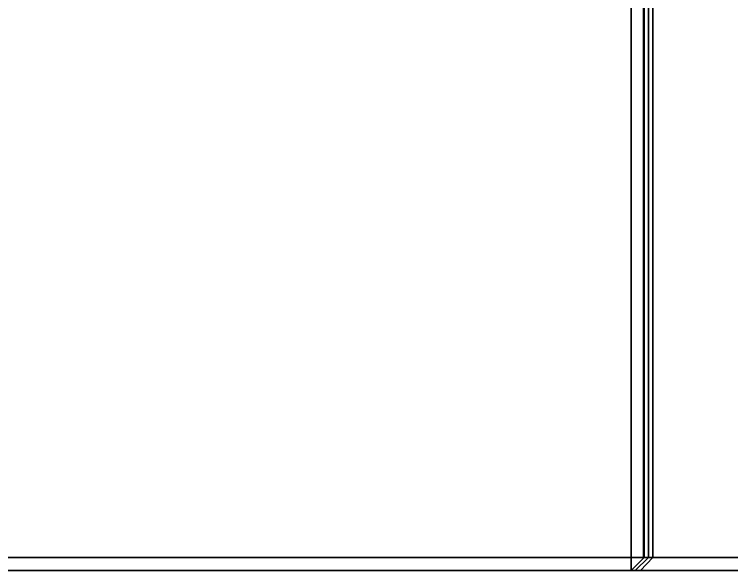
# Model space of a CAD drawing. Header units: millimetres. Extents: x -297 to 297, y -210 to 210.
# Drawn here: x -114.4 to -59.8, y -39.3 to 3 of the extents above; entities that cross this region are included whole.
import ezdxf

# ---------------------------------------------------------------- set-up
doc = ezdxf.new("R2010")
doc.units = ezdxf.units.MM
doc.layers.add('粗实线层', color=7, linetype='Continuous', lineweight=35)

msp = doc.modelspace()

# ---------------------------------------------------------------- linework, layer by layer
at = {"layer": '粗实线层'}
for p, q in [((-67.501, -38.33), (-67.501, 11.097)), ((-66.552, 11.121), (-66.552, -38.33)), ((-66.502, 11.13), (-66.502, -38.33)), ((-66.184, 11.343), (-66.184, -38.33)), ((-65.834, -38.33), (-65.834, 11.407)), ((-169.431, -38.33), (-67.501, -38.33)), ((-67.501, -38.33), (-67.501, -39.33)), ((-66.502, -38.33), (-67.501, -39.33)), ((-67.501, -38.33), (-66.502, -38.33)), ((-66.184, -38.33), (-67.182, -39.33)), ((-66.783, -39.33), (-65.834, -38.33)), ((-66.502, -38.33), (-66.184, -38.33)), ((-66.184, -38.33), (-59.158, -38.33)), ((-67.501, -39.33), (-169.431, -39.33)), ((-67.182, -39.33), (-67.501, -39.33)), ((-59.158, -39.33), (-67.182, -39.33))]:
    msp.add_line(p, q, dxfattribs=at)
msp.add_arc((-20.639, 29.794), 44.284, 204.9684, 259.7773, dxfattribs=at)
for points, knots in [([(-28.267, -12.501), (-32.538, -11.73), (-36.6, -10.08), (-43.998, -5.74), (-47.372, -3.072), (-54.809, 4.958), (-58.098, 10.945), (-59.845, 17.29)], [0, 0, 0, 0, 12.729416, 12.729416, 25.458832, 25.458832, 45.645941, 45.645941, 45.645941, 45.645941]), ([(-60.816, 10.959), (-58.611, 6.281), (-55.6, 1.985), (-48.757, -4.804), (-45.107, -7.469), (-37.178, -11.586), (-32.902, -13.04), (-28.507, -13.832)], [0, 0, 0, 0, 15.503115, 15.503115, 28.903359, 28.903359, 42.303603, 42.303603, 42.303603, 42.303603])]:
    msp.add_open_spline(points, degree=3, knots=knots, dxfattribs=at)

doc.saveas('drawing.dxf')
